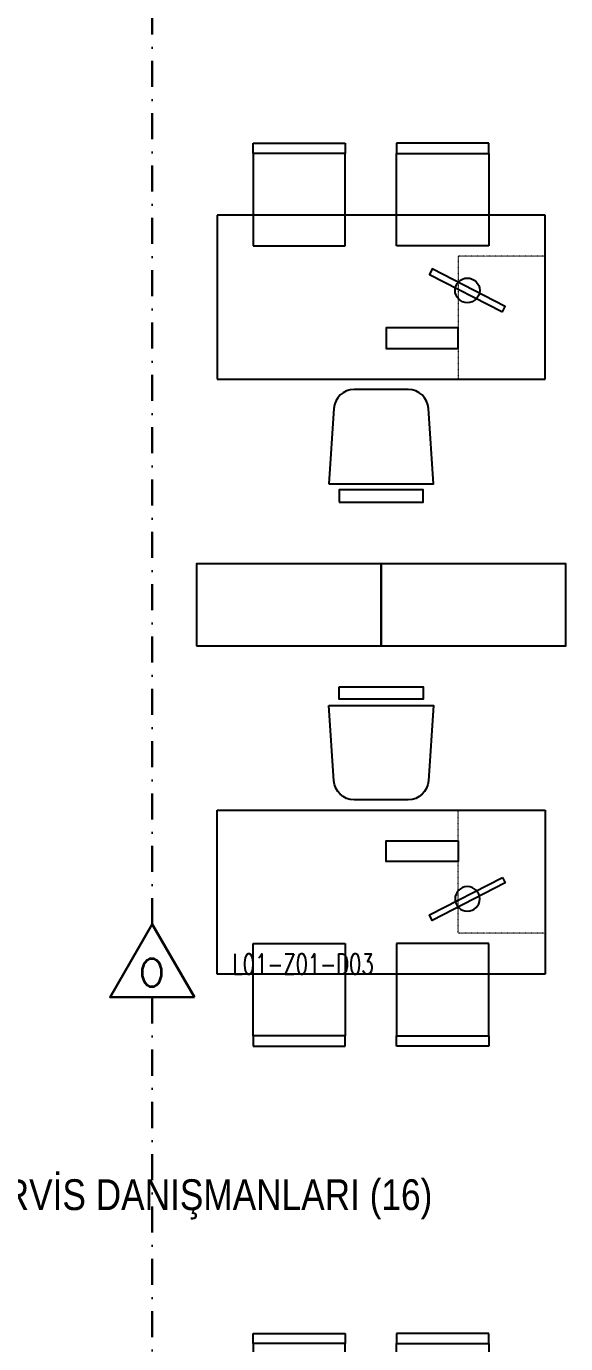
# Model space of a CAD drawing. Extents: x -3709 to 34975, y -230 to 8245.
# Drawn here: x 3068 to 3331, y 2027 to 2669 of the extents above; entities that cross this region are included whole.
import ezdxf
from ezdxf.enums import TextEntityAlignment as Align

# ---------------------------------------------------------------- set-up
doc = ezdxf.new("R2010")
doc.units = 0
doc.linetypes.add('DASHDOT', pattern=[25.4, 12.7, -6.35, 0, -6.35])
doc.linetypes.add('DOT2', pattern=[0.125, 0, -0.125])
doc.layers.get('0').update_dxf_attribs({"color": 9, "lineweight": 9})
for name, color, linetype, lineweight in [('05', 9, 'Continuous', 9), ('21', 9, 'Continuous', 9), ('E-DEDEKTÖR NUMARALARI', 20, 'Continuous', 30), ('E-KABLO', 7, 'Continuous', 30), ('E-OPTİK DUMAN DEDEKTÖRÜ', 7, 'Continuous', 30)]:
    doc.layers.add(name, color=color, linetype=linetype, lineweight=lineweight)
doc.styles.add('E-YAZI', font='txttw.shx')
doc.styles.add('MuuM_TEXT-STANDART', font='ARIALN.TTF')

# ---------------------------------------------------------------- blocks, each defined once
blk = doc.blocks.new('160lıkcalismamasa-vw')
at = {"lineweight": -3, "ltscale": 0.5}
for p, q in [((2355.98, 2657.5), (2355.98, 2662.5)), ((2355.98, 2662.5), (2400.98, 2662.5)), ((2400.98, 2662.5), (2400.98, 2657.5)), ((2425.98, 2662.5), (2425.98, 2657.5)), ((2470.98, 2662.5), (2425.98, 2662.5)), ((2470.98, 2657.5), (2470.98, 2662.5)), ((2400.98, 2657.5), (2355.98, 2657.5)), ((2355.98, 2657.5), (2355.98, 2612.5)), ((2400.98, 2657.5), (2355.98, 2657.5)), ((2400.98, 2612.5), (2400.98, 2657.5)), ((2425.98, 2657.5), (2470.98, 2657.5)), ((2425.98, 2612.5), (2425.98, 2657.5)), ((2425.98, 2657.5), (2470.98, 2657.5)), ((2470.98, 2657.5), (2470.98, 2612.5)), ((2498.48, 2627.5), (2338.48, 2627.5)), ((2338.48, 2627.5), (2338.48, 2547.5)), ((2498.48, 2547.5), (2498.48, 2627.5)), ((2355.98, 2612.5), (2400.98, 2612.5)), ((2470.98, 2612.5), (2425.98, 2612.5)), ((2338.48, 2547.5), (2498.48, 2547.5))]:
    blk.add_line(p, q, dxfattribs=at)
for points in [[(2477.64, 2580.3), (2479.01, 2582.97), (2443.42, 2601.24), (2442.05, 2598.58)], [(2455.98, 2562.5), (2455.98, 2572.5), (2420.98, 2572.5), (2420.98, 2562.5)], [(2397.98, 2487.5), (2438.98, 2487.5), (2438.98, 2493.5), (2397.98, 2493.5)]]:
    blk.add_lwpolyline(points, close=True, dxfattribs=at)
blk.add_lwpolyline([(2392.98, 2496.5), (2443.98, 2496.5), (2441.59, 2533.15, 0.395265), (2431.61, 2542.5), (2405.34, 2542.5, 0.395265), (2395.37, 2533.15)], format="xyb", close=True, dxfattribs=at)
blk.add_circle((2460.53, 2590.77), 6, dxfattribs=at)
at = {"layer": '05', "linetype": 'DOT2'}
for p, q in [((2498.48, 2607.5), (2455.98, 2607.5)), ((2455.98, 2607.5), (2455.98, 2547.5)), ((2498.48, 2547.5), (2498.48, 2607.5)), ((2455.98, 2547.5), (2498.48, 2547.5))]:
    blk.add_line(p, q, dxfattribs=at)
blk = doc.blocks.new('m-çalışma dolap modül-90')
at = {"lineweight": -3, "ltscale": 0.5}
blk.add_lwpolyline([(-90, 0), (0, 0), (0, 40), (-90, 40)], close=True, dxfattribs=at)
blk = doc.blocks.new('100_OPTİK DUMAN DEDEKTÖRÜ 085')
at = {"layer": 'E-OPTİK DUMAN DEDEKTÖRÜ', "color": 4}
blk.add_lwpolyline([(2.059, 0), (0, 3.566), (-2.059, 0)], close=True, dxfattribs=at)
at = {"layer": 'E-OPTİK DUMAN DEDEKTÖRÜ', "color": 3, "style": 'E-YAZI'}
blk.add_text('O', height=1.36, dxfattribs=at).set_placement((-0.022, 1.201), align=Align.MIDDLE)

msp = doc.modelspace()

# ---------------------------------------------------------------- linework, layer by layer
at = {"layer": 'E-KABLO', "color": 6, "linetype": 'DASHDOT'}
for p, q in [((3129.23, 2231.95), (3129.23, 3087.2)), ((3129.23, 2196.29), (3129.23, 1233.54))]:
    msp.add_line(p, q, dxfattribs=at)

# ---------------------------------------------------------------- block references
at = {"layer": '05'}
for name, p in [('160lıkcalismamasa-vw', (822.36, -50)), ('m-çalışma dolap modül-90', (3240.84, 2367.5)), ('m-çalışma dolap modül-90', (3330.84, 2367.5)), ('160lıkcalismamasa-vw', (822.36, -630))]:
    msp.add_blockref(name, p, dxfattribs=at)
at = {"layer": '05', "xscale": -1, "rotation": 180}
msp.add_blockref('160lıkcalismamasa-vw', (822.36, 4835), dxfattribs=at)
at = {"layer": 'E-OPTİK DUMAN DEDEKTÖRÜ', "xscale": 10, "yscale": 10, "zscale": 10}
msp.add_blockref('100_OPTİK DUMAN DEDEKTÖRÜ 085', (3129.23, 2196.29), dxfattribs=at)

# ---------------------------------------------------------------- texts
at = {"layer": '21', "insert": (3033.83, 2107.6), "char_height": 15, "attachment_point": 1, "style": 'MuuM_TEXT-STANDART'}
msp.add_mtext_dynamic_manual_height_columns('SERVİS DANIŞMANLARI (16)', width=1355.2517, gutter_width=200, heights=[0], dxfattribs=at)
at = {"layer": 'E-DEDEKTÖR NUMARALARI', "style": 'E-YAZI', "width": 0.7}
msp.add_text('L01-Z01-D03', height=10, dxfattribs=at).set_placement((3168.21, 2207.5))

doc.saveas('drawing.dxf')
